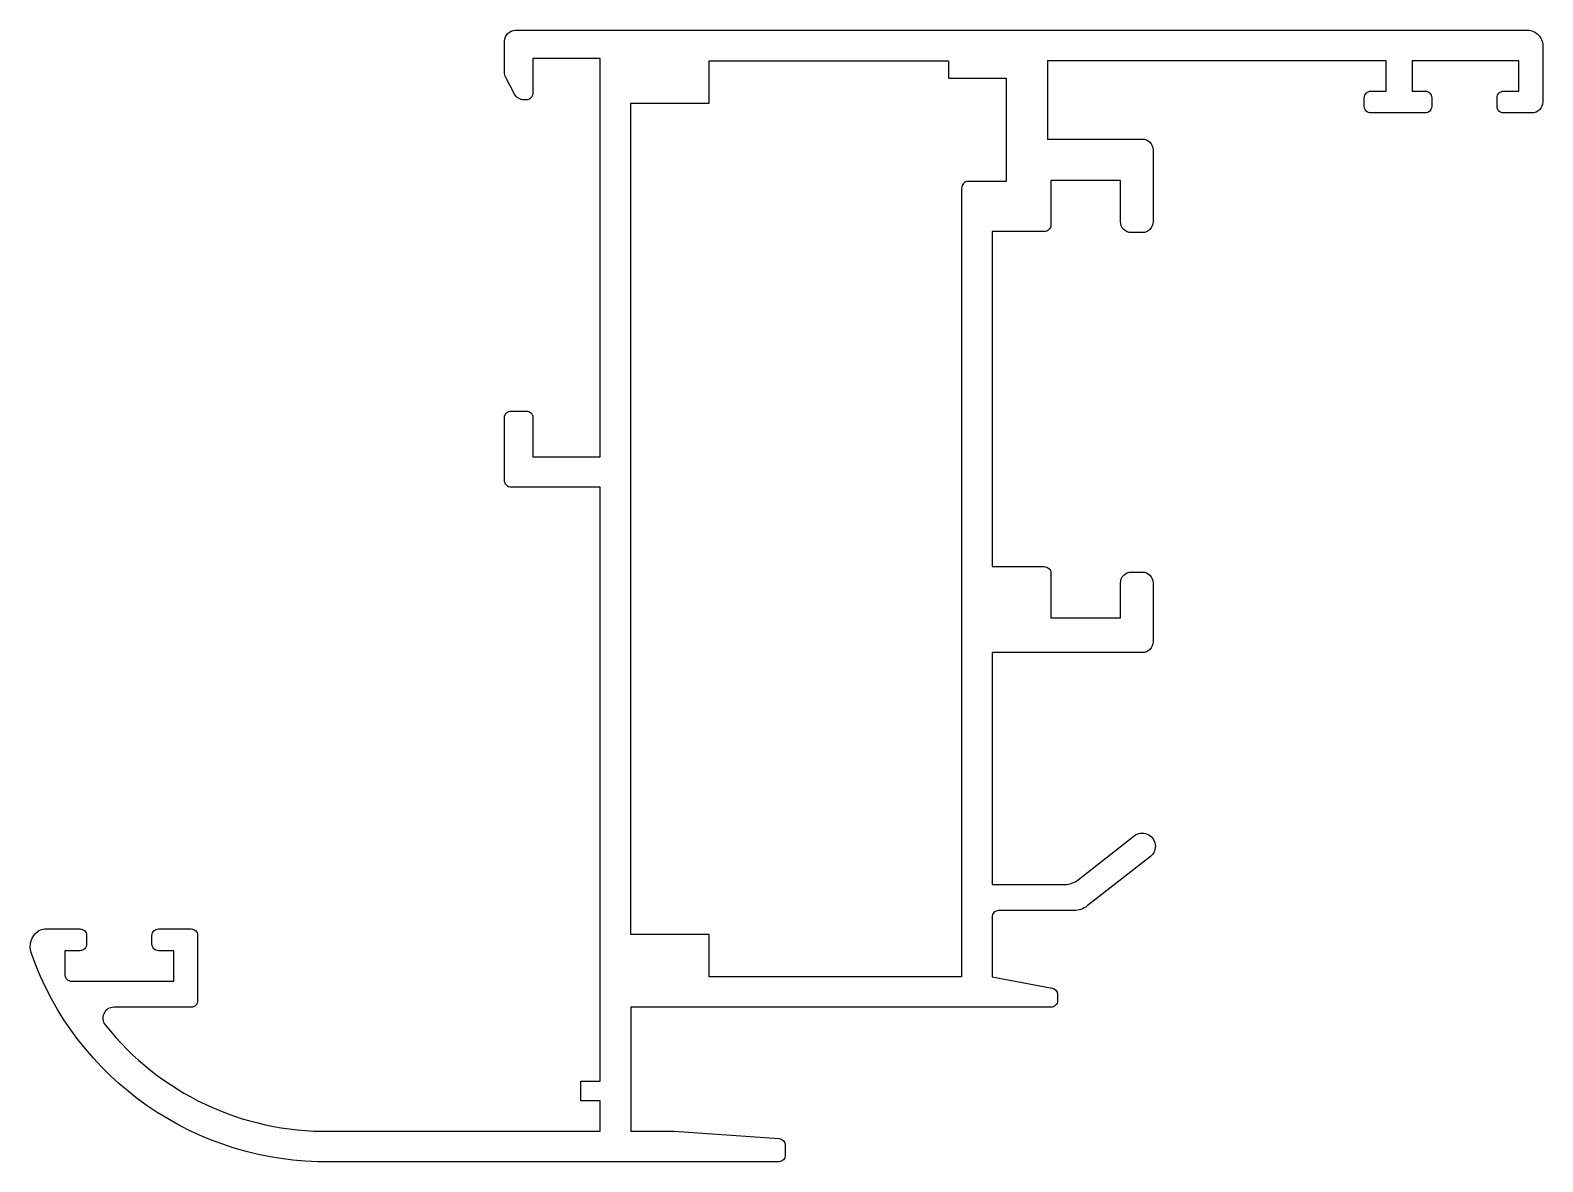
# Model space of a CAD drawing. Extents: x 127.5 to 197, y 194.2 to 246.2.
import ezdxf

# ---------------------------------------------------------------- set-up
doc = ezdxf.new("R2010")
doc.units = 0
doc.layers.get('0').update_dxf_attribs({"linetype": 'CONTINUOUS'})

msp = doc.modelspace()

# ---------------------------------------------------------------- linework, layer by layer
for points in [[(141.332, 195.557), (153.74, 195.557), (153.74, 196.957), (152.84, 196.957), (152.84, 197.857), (153.74, 197.857), (153.74, 225.157), (149.64, 225.157, -0.414214), (149.34, 225.457), (149.34, 228.357, -0.414214), (149.64, 228.657), (150.34, 228.657, -0.414214), (150.64, 228.357), (150.64, 226.557), (153.74, 226.557), (153.74, 244.857), (150.64, 244.857), (150.64, 243.257, -0.414214), (150.34, 242.957), (150.239, 242.957, -0.279558), (149.796, 243.226), (149.397, 243.992, -0.120681), (149.34, 244.223), (149.34, 245.657, -0.414214), (149.84, 246.157), (196.34, 246.157, -0.414214), (197.04, 245.457), (197.04, 242.857, -0.414214), (196.54, 242.357), (195.24, 242.357, -0.414214), (194.94, 242.657), (194.94, 243.057, -0.414214), (195.24, 243.357), (195.94, 243.357), (195.94, 244.757), (191.04, 244.757), (191.04, 243.357), (191.64, 243.357, -0.414214), (191.94, 243.057), (191.94, 242.657, -0.414214), (191.64, 242.357), (189.14, 242.357, -0.414214), (188.84, 242.657), (188.84, 243.057, -0.414214), (189.14, 243.357), (189.84, 243.357), (189.84, 244.757), (174.29, 244.757), (174.29, 241.157), (178.64, 241.157, -0.414214), (179.14, 240.657), (179.14, 237.357, -0.414214), (178.64, 236.857), (178.14, 236.857, -0.414214), (177.64, 237.357), (177.64, 239.257), (174.44, 239.257), (174.44, 237.207, -0.414214), (174.14, 236.907), (171.74, 236.907), (171.74, 221.507), (174.14, 221.507, -0.414214), (174.44, 221.207), (174.44, 219.157), (177.64, 219.157), (177.64, 220.757, -0.414214), (178.14, 221.257), (178.64, 221.257, -0.414214), (179.14, 220.757), (179.14, 218.057, -0.414214), (178.64, 217.557), (171.74, 217.557), (171.74, 206.899), (175.081, 206.899, 0.167833), (175.698, 207.112), (178.27, 209.13, -1), (179.011, 208.185), (176.113, 205.912, -0.167833), (175.495, 205.699), (172.04, 205.699, 0.414214), (171.74, 205.399), (171.74, 202.657), (174.501, 202.14, -0.360331), (174.746, 201.845), (174.746, 201.558, -0.414809), (174.446, 201.257), (155.14, 201.257), (155.14, 195.557), (157.14, 195.557), (161.961, 195.219, -0.393813), (162.24, 194.919), (162.24, 194.457, -0.414214), (161.94, 194.157), (141.332, 194.157, -0.322474), (127.6, 203.734, -0.332988), (127.924, 204.764, -0.157006), (128.216, 204.857), (129.84, 204.857, -0.414214), (130.14, 204.557), (130.14, 204.157, -0.414214), (129.84, 203.857), (129.14, 203.857), (129.14, 202.757, 0.414214), (129.44, 202.457), (134.14, 202.457), (134.14, 203.857), (133.54, 203.857), (133.44, 203.857, -0.414214), (133.14, 204.157), (133.14, 204.557, -0.414214), (133.44, 204.857), (134.94, 204.857, -0.414214), (135.24, 204.557), (135.24, 201.557, -0.414214), (134.94, 201.257), (131.384, 201.257, 0.627545), (130.992, 200.447, 0.232764), (141.311, 195.557, -0.003721)], [(170.64, 239.207, 0.414214), (170.34, 238.907), (170.34, 202.657), (158.74, 202.657), (158.74, 204.607), (155.14, 204.607), (155.14, 242.807), (158.74, 242.807), (158.74, 244.757), (169.74, 244.757), (169.74, 243.957), (172.39, 243.957), (172.39, 239.207)]]:
    msp.add_lwpolyline(points, format="xyb", close=True)

doc.saveas('drawing.dxf')
